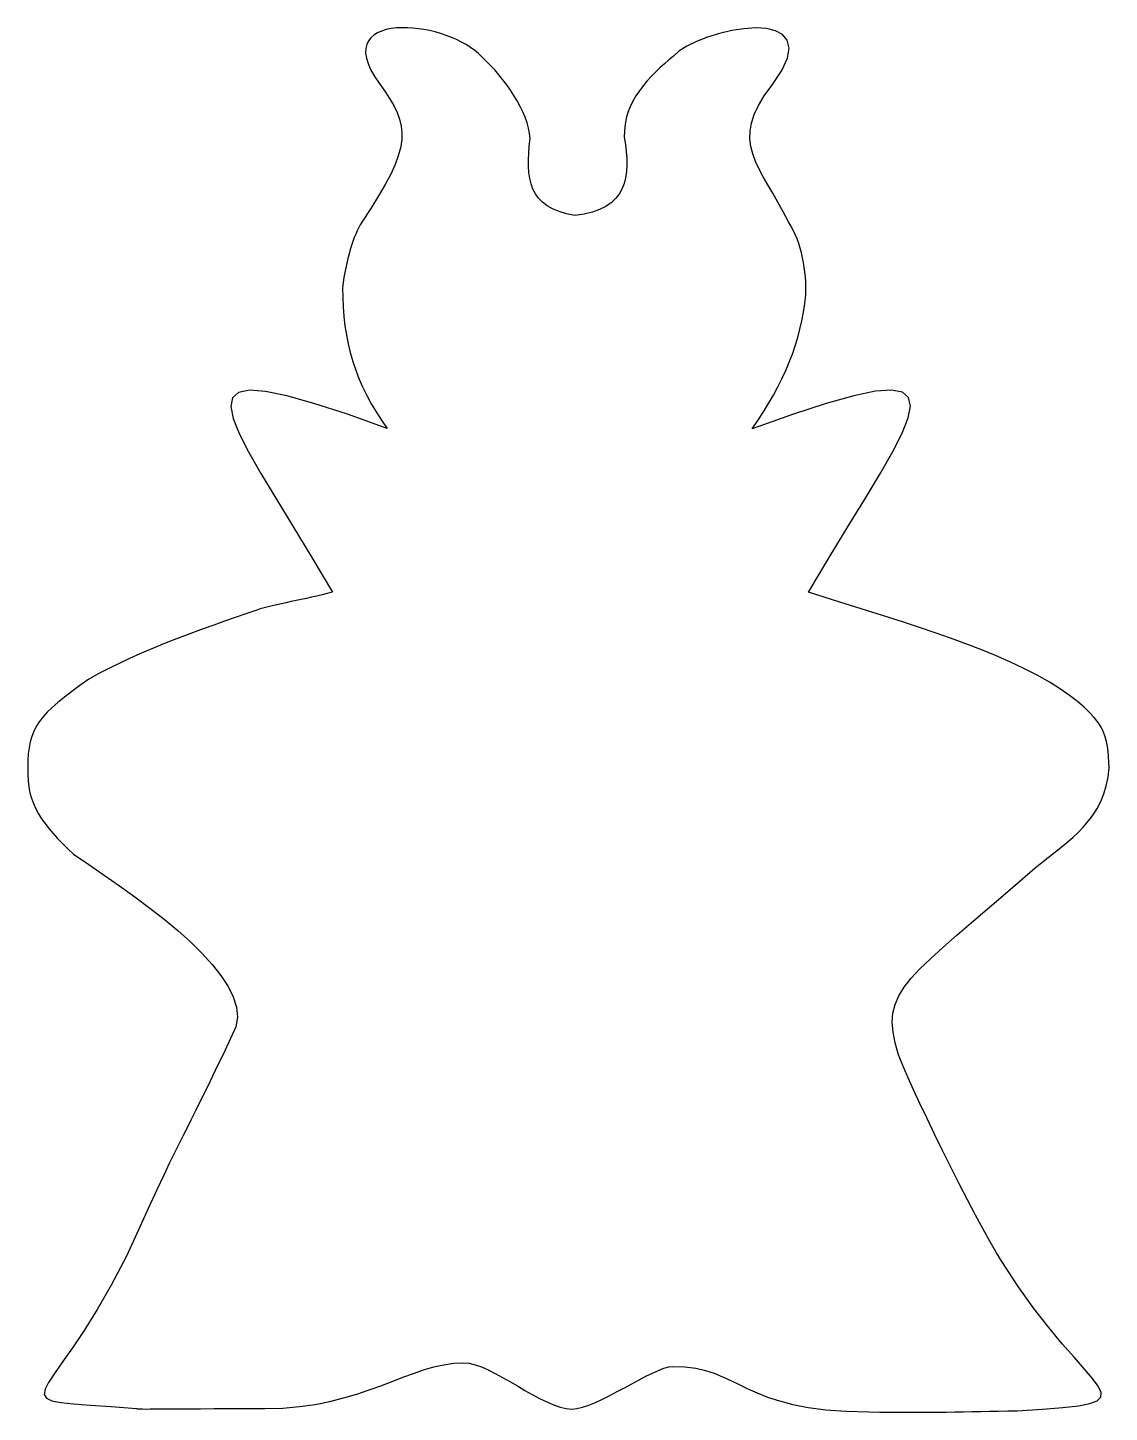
# Model space of a CAD drawing. Extents: x 0 to 169, y 0 to 216.
import ezdxf

# ---------------------------------------------------------------- set-up
doc = ezdxf.new("R2010")
doc.units = 0
doc.layers.get('0').update_dxf_attribs({"linetype": 'CONTINUOUS'})

msp = doc.modelspace()

# ---------------------------------------------------------------- linework, layer by layer
at = {"color": 7}
msp.add_lwpolyline([(58.54578, 216.364281), (57.657582, 216.321387), (56.81618, 216.220456), (56.030453, 216.059709), (55.309278, 215.837364), (54.661533, 215.55164), (54.096094, 215.200756), (53.621842, 214.78293), (53.247652, 214.296382), (52.982405, 213.739329), (52.834971, 213.109992), (52.814228, 212.406588), (52.929068, 211.627336), (53.188354, 210.770456), (53.600972, 209.834166), (54.175795, 208.816684), (54.921703, 207.716231), (55.8004, 206.471061), (56.564975, 205.302184), (57.209968, 204.189997), (57.729916, 203.114898), (58.119359, 202.057285), (58.372833, 200.997555), (58.484878, 199.916106), (58.450033, 198.793335), (58.262838, 197.60964), (57.917823, 196.345419), (57.409538, 194.981069), (56.732514, 193.496988), (55.881289, 191.873574), (54.850406, 190.091224), (53.634399, 188.130333), (52.227811, 185.971304), (51.982132, 185.571593), (51.740128, 185.127874), (51.502654, 184.642757), (51.270567, 184.118856), (51.044724, 183.558778), (50.825979, 182.96514), (50.615186, 182.340552), (50.413203, 181.687623), (50.220885, 181.00897), (50.039087, 180.307202), (49.868667, 179.584932), (49.710475, 178.844771), (49.565372, 178.089332), (49.434213, 177.321223), (49.317852, 176.543062), (49.217143, 175.757456), (49.234659, 174.224468), (49.301117, 172.721262), (49.417994, 171.245937), (49.586774, 169.79659), (49.808945, 168.371316), (50.085985, 166.96821), (50.419381, 165.58537), (50.810615, 164.22089), (51.261171, 162.87287), (51.772532, 161.539402), (52.346183, 160.218583), (52.983604, 158.908512), (53.686284, 157.607283), (54.455703, 156.312994), (55.293345, 155.023738), (56.200694, 153.737614), (49.959493, 155.954286), (44.740354, 157.658985), (40.487285, 158.852436), (37.144304, 159.535368), (34.655419, 159.708509), (32.964647, 159.372578), (32.015996, 158.528308), (31.753485, 157.17642), (32.121123, 155.317645), (33.062921, 152.952707), (34.522897, 150.082332), (36.445058, 146.707246), (38.773423, 142.828174), (41.451998, 138.445846), (44.424801, 133.560984), (47.635843, 128.174316), (46.828218, 127.958662), (46.013209, 127.753348), (45.194326, 127.557302), (44.375081, 127.369454), (43.558984, 127.188727), (42.749549, 127.014052), (41.950288, 126.844354), (41.164711, 126.678563), (40.396332, 126.515606), (39.648662, 126.354409), (38.925212, 126.193899), (38.229492, 126.033009), (37.56502, 125.87066), (36.935304, 125.705783), (36.343857, 125.537304), (35.794188, 125.36415), (34.119971, 124.781958), (32.444145, 124.198589), (30.768092, 123.611672), (29.093181, 123.018828), (27.42079, 122.417687), (25.75229, 121.805872), (24.08906, 121.181008), (22.432473, 120.540722), (20.783903, 119.882637), (19.144727, 119.20438), (17.516318, 118.503576), (15.900051, 117.777853), (14.297301, 117.02483), (12.709442, 116.24214), (11.137851, 115.427403), (9.5839, 114.578246), (8.164056, 113.567514), (6.886766, 112.630791), (5.744959, 111.756338), (4.73156, 110.932415), (3.8395, 110.147288), (3.061704, 109.389212), (2.391101, 108.646455), (1.820618, 107.907272), (1.343183, 107.15993), (0.951723, 106.392686), (0.639166, 105.593806), (0.39844, 104.751547), (0.222472, 103.854176), (0.104189, 102.889947), (0.03652, 101.847129), (0.012392, 100.713977), (0.004649, 99.664279), (0.060079, 98.669671), (0.178117, 97.724217), (0.358196, 96.821977), (0.599752, 95.957012), (0.902218, 95.123384), (1.265029, 94.315156), (1.687619, 93.526388), (2.169423, 92.751143), (2.709875, 91.983481), (3.30841, 91.217464), (3.964461, 90.447154), (4.677464, 89.666609), (5.446853, 88.869896), (6.272061, 88.051076), (7.152524, 87.204206), (9.539555, 85.60094), (11.955714, 83.950844), (14.371917, 82.261588), (16.759077, 80.540831), (19.088108, 78.796237), (21.329927, 77.035467), (23.455446, 75.266185), (25.43558, 73.496054), (27.241243, 71.732735), (28.843351, 69.983892), (30.212816, 68.25719), (31.320555, 66.560287), (32.13748, 64.900847), (32.634507, 63.286534), (32.78255, 61.725014), (32.552524, 60.223942), (30.788991, 56.490254), (29.31827, 53.406971), (28.097409, 50.877383), (27.083459, 48.804772), (26.233469, 47.092431), (25.504486, 45.643644), (24.853558, 44.361698), (24.237734, 43.149882), (23.614064, 41.911482), (22.939596, 40.549785), (22.171379, 38.968077), (21.266461, 37.069649), (20.18189, 34.757783), (18.874717, 31.935772), (17.301988, 28.506899), (15.420754, 24.374451), (13.071638, 19.889346), (10.857819, 16.048098), (8.820294, 12.798399), (7.000063, 10.08793), (5.438122, 7.86438), (4.17547, 6.075431), (3.253106, 4.668774), (2.712026, 3.592092), (2.59323, 2.793069), (2.937716, 2.219394), (3.786482, 1.818751), (5.180525, 1.538827), (7.160845, 1.327309), (9.768438, 1.13188), (13.044304, 0.900226), (17.029441, 0.580035), (17.111802, 0.555985), (17.282189, 0.538337), (17.555158, 0.526404), (17.945264, 0.519525), (18.467061, 0.517144), (19.135106, 0.518467), (19.963954, 0.5227), (20.968159, 0.529288), (22.162276, 0.537543), (23.560862, 0.54683), (25.17847, 0.556435), (27.029659, 0.565722), (29.128979, 0.573977), (31.490989, 0.580565), (34.130242, 0.584798), (37.061293, 0.586121), (39.854934, 0.665917), (42.469554, 0.892405), (44.91926, 1.244671), (47.218161, 1.7018), (49.380357, 2.242884), (51.419956, 2.847001), (53.351062, 3.493243), (55.187779, 4.160692), (56.944215, 4.828439), (58.634474, 5.475565), (60.27266, 6.08116), (61.872879, 6.624307), (63.449237, 7.084097), (65.015838, 7.43961), (66.586788, 7.669935), (68.17619, 7.75416), (69.021047, 7.67397), (69.944967, 7.443544), (70.936967, 7.084407), (71.986063, 6.618086), (73.081277, 6.066102), (74.211625, 5.449983), (75.366123, 4.791252), (76.533796, 4.111432), (77.703656, 3.432051), (78.864722, 2.774633), (80.006015, 2.160701), (81.116551, 1.611783), (82.185349, 1.1494), (83.201425, 0.795081), (84.153801, 0.570344), (85.031493, 0.496721), (85.832815, 0.578773), (86.730903, 0.795766), (87.710322, 1.128366), (88.75563, 1.557234), (89.851391, 2.063044), (90.982165, 2.626455), (92.132512, 3.228139), (93.286995, 3.848759), (94.430178, 4.468979), (95.546619, 5.069472), (96.620883, 5.6309), (97.637526, 6.133928), (98.581115, 6.559225), (99.436208, 6.887456), (100.187371, 7.099287), (100.819159, 7.175384), (102.718664, 7.10266), (104.3993, 6.885302), (105.908377, 6.543675), (107.293217, 6.098133), (108.601129, 5.569035), (109.879429, 4.976741), (111.175435, 4.341609), (112.536459, 3.683997), (114.009818, 3.02427), (115.642827, 2.382777), (117.482797, 1.779886), (119.577048, 1.235951), (121.97289, 0.771329), (124.717641, 0.406384), (127.858615, 0.161473), (131.443129, 0.056954), (133.150205, 0.031369), (134.784767, 0.013854), (136.354989, 0.003747), (137.869054, 0.000413), (139.335142, 0.003217), (140.761434, 0.011525), (142.156109, 0.024701), (143.527341, 0.042085), (144.883317, 0.063066), (146.232216, 0.086984), (147.582213, 0.113205), (148.941491, 0.141084), (150.318227, 0.169987), (151.720606, 0.199271), (153.156801, 0.228296), (154.634996, 0.256426), (158.582098, 0.509759), (161.757101, 0.753793), (164.208407, 1.024943), (165.984425, 1.359633), (167.133558, 1.794275), (167.704209, 2.365296), (167.744786, 3.109108), (167.303693, 4.062135), (166.429333, 5.260795), (165.170115, 6.741507), (163.574439, 8.540689), (161.690714, 10.694763), (159.567346, 13.240144), (157.252733, 16.213254), (154.795286, 19.650512), (152.243409, 23.588337), (151.390662, 24.941125), (150.401449, 26.63226), (149.300549, 28.608218), (148.112742, 30.815481), (146.862808, 33.200525), (145.575528, 35.709834), (144.275678, 38.289884), (142.988043, 40.887155), (141.7374, 43.448129), (140.548532, 45.919282), (139.446214, 48.247096), (138.455228, 50.37805), (137.600357, 52.258621), (136.906376, 53.835295), (136.398066, 55.054545), (136.100209, 55.862852), (135.568431, 57.72241), (135.238614, 59.402448), (135.120819, 60.940516), (135.225107, 62.374161), (135.561538, 63.740938), (136.140174, 65.078393), (136.971074, 66.42408), (138.064301, 67.815545), (139.429916, 69.29034), (141.077976, 70.886016), (143.01855, 72.640124), (145.261692, 74.590211), (147.817464, 76.773831), (150.69593, 79.228532), (153.907149, 81.991864), (157.46118, 85.101377), (158.474291, 85.913426), (159.482467, 86.703567), (160.478483, 87.481175), (161.455121, 88.255621), (162.405163, 89.036282), (163.321386, 89.832529), (164.19657, 90.653738), (165.023496, 91.509278), (165.794944, 92.408523), (166.503691, 93.360849), (167.142517, 94.375629), (167.704206, 95.462233), (168.181533, 96.630038), (168.56728, 97.888414), (168.854226, 99.246738), (169.035151, 100.714379), (168.978641, 101.608247), (168.921819, 102.456443), (168.849884, 103.267031), (168.748035, 104.048081), (168.601469, 104.80766), (168.395385, 105.553841), (168.114983, 106.294687), (167.745458, 107.038267), (167.272012, 107.792655), (166.67984, 108.565913), (165.954144, 109.366111), (165.080119, 110.201321), (164.042963, 111.079605), (162.827877, 112.009039), (161.420059, 112.997684), (159.804706, 114.053615), (157.771222, 115.171127), (155.662196, 116.239555), (153.484458, 117.262643), (151.244837, 118.244133), (148.950161, 119.187767), (146.60726, 120.097296), (144.222962, 120.976453), (141.804096, 121.828991), (139.357492, 122.658651), (136.889977, 123.469172), (134.408381, 124.264301), (131.919533, 125.047782), (129.430261, 125.823361), (126.947396, 126.594775), (124.477767, 127.365773), (122.028199, 128.140095), (125.252514, 133.55093), (128.237332, 138.456474), (130.92611, 142.856), (133.262314, 146.748786), (135.189407, 150.134106), (136.650857, 153.011232), (137.590123, 155.379441), (137.95067, 157.238007), (137.675964, 158.586204), (136.709465, 159.423312), (134.994642, 159.748598), (132.474954, 159.561342), (129.093868, 158.860818), (124.794846, 157.646301), (119.521354, 155.917067), (113.216851, 153.672387), (114.12945, 155.008982), (114.986385, 156.330729), (115.788535, 157.640046), (116.53678, 158.939354), (117.231993, 160.231066), (117.875055, 161.5176), (118.466841, 162.801379), (119.008231, 164.084818), (119.500097, 165.370335), (119.943322, 166.660351), (120.338781, 167.95728), (120.687351, 169.263542), (120.98991, 170.581555), (121.247337, 171.913738), (121.460503, 173.262507), (121.630292, 174.630281), (121.635001, 175.293274), (121.621772, 175.981252), (121.589438, 176.690226), (121.536809, 177.416217), (121.462702, 178.155243), (121.365928, 178.903323), (121.245305, 179.65647), (121.099649, 180.410705), (120.927773, 181.162045), (120.728491, 181.906505), (120.500619, 182.640105), (120.242973, 183.358864), (119.954365, 184.058795), (119.633611, 184.73592), (119.27953, 185.386252), (118.890931, 186.005814), (118.072942, 187.59904), (117.250057, 189.085744), (116.442043, 190.481269), (115.668682, 191.800951), (114.949748, 193.060133), (114.305016, 194.274153), (113.754265, 195.458352), (113.317266, 196.62807), (113.0138, 197.798647), (112.863638, 198.985422), (112.886551, 200.203737), (113.102326, 201.468929), (113.53074, 202.796341), (114.191561, 204.201311), (115.104566, 205.699181), (116.289532, 207.305288), (117.849957, 209.662352), (118.72496, 211.611082), (118.98938, 213.179891), (118.718065, 214.397187), (117.985855, 215.291382), (116.867596, 215.890886), (115.438129, 216.22411), (113.772302, 216.319465), (111.944954, 216.20536), (110.030932, 215.910207), (108.105078, 215.462416), (106.242236, 214.890398), (104.517251, 214.222563), (103.004964, 213.487321), (101.780218, 212.713084), (100.917862, 211.928262), (100.212811, 211.340301), (99.504725, 210.728278), (98.800692, 210.091498), (98.107804, 209.42927), (97.433154, 208.7409), (96.783829, 208.025696), (96.166919, 207.282964), (95.589516, 206.512012), (95.058712, 205.712146), (94.581594, 204.882674), (94.165256, 204.022904), (93.816784, 203.132141), (93.543273, 202.209694), (93.35181, 201.254869), (93.249488, 200.266974), (93.243403, 199.245315), (93.417834, 198.107606), (93.548245, 196.995872), (93.625244, 195.915209), (93.639426, 194.87071), (93.581405, 193.867471), (93.441785, 192.910585), (93.211163, 192.005147), (92.880151, 191.156251), (92.439347, 190.368993), (91.879359, 189.648465), (91.190792, 188.999765), (90.364246, 188.427984), (89.390328, 187.938217), (88.259642, 187.535561), (86.96279, 187.225107), (85.490381, 187.011953), (84.187871, 187.281627), (83.041916, 187.626644), (82.043714, 188.044608), (81.184472, 188.533117), (80.455389, 189.089771), (79.847668, 189.712171), (79.35251, 190.397915), (78.961123, 191.144605), (78.664705, 191.94984), (78.454459, 192.81122), (78.321585, 193.726345), (78.257292, 194.692814), (78.252767, 195.708228), (78.299233, 196.770188), (78.387885, 197.876291), (78.509921, 199.02414), (78.426321, 199.836315), (78.266425, 200.665846), (78.035539, 201.508621), (77.738975, 202.360527), (77.382039, 203.217451), (76.970041, 204.075281), (76.508287, 204.929903), (76.002086, 205.777205), (75.456751, 206.613073), (74.877586, 207.433397), (74.269899, 208.234061), (73.639, 209.010954), (72.990197, 209.759962), (72.328799, 210.476974), (71.660112, 211.157875), (70.989449, 211.798554), (70.462902, 212.317551), (69.874405, 212.811112), (69.23006, 213.278013), (68.53596, 213.717029), (67.798209, 214.126937), (67.022901, 214.506513), (66.216133, 214.854532), (65.384005, 215.16977), (64.532613, 215.451004), (63.668061, 215.697008), (62.796439, 215.90656), (61.923848, 216.078435), (61.056388, 216.211409), (60.200156, 216.304258), (59.361247, 216.355757)], close=True, dxfattribs=at)

doc.saveas('drawing.dxf')
